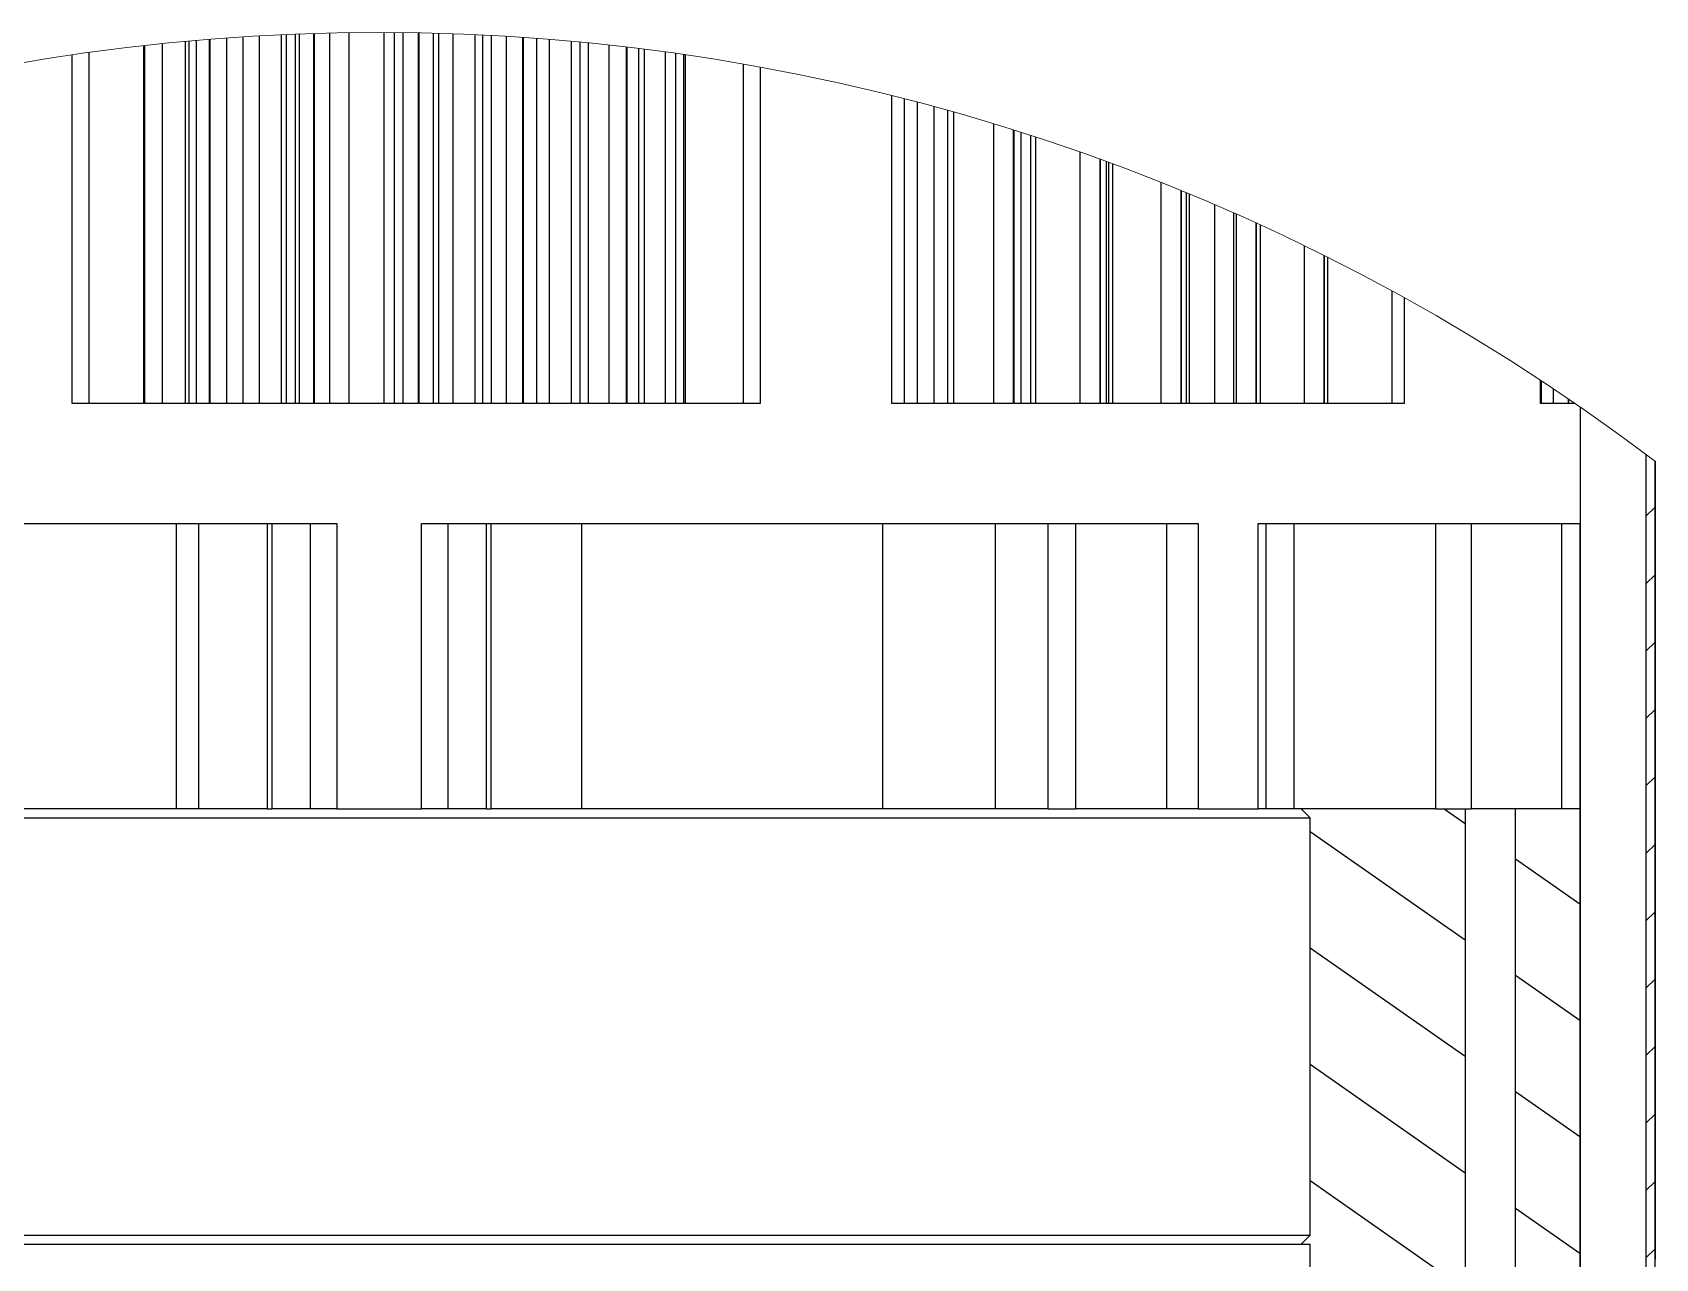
# Model space of a CAD drawing. Header units: millimetres. Extents: x 2 to 1187, y 2 to 839.
# Drawn here: x 618.3 to 672.3, y 433.9 to 474.8 of the extents above; entities that cross this region are included whole.
import ezdxf

# ---------------------------------------------------------------- set-up
doc = ezdxf.new("R2010")
doc.units = ezdxf.units.MM

# ---------------------------------------------------------------- blocks, each defined once
blk = doc.blocks.new('SW_HATCH_3')
at = {"color": 0, "linetype": 'Continuous', "lineweight": 18}
for p, q in [((-14.144, 39.738), (-13.843, 40.038)), ((-14.144, 37.493), (-13.843, 37.793)), ((-14.144, 35.248), (-13.843, 35.548)), ((-14.144, 33.003), (-13.843, 33.303)), ((-14.144, 30.758), (-13.843, 31.058)), ((-14.144, 28.513), (-13.843, 28.813)), ((-14.144, 26.268), (-13.843, 26.568)), ((-14.144, 24.023), (-13.843, 24.323)), ((-14.144, 21.778), (-13.843, 22.078)), ((-14.144, 19.532), (-13.843, 19.833)), ((-14.144, 17.287), (-13.843, 17.588)), ((-14.144, 15.042), (-13.843, 15.342))]:
    blk.add_line(p, q, dxfattribs=at)

msp = doc.modelspace()

# ---------------------------------------------------------------- hatches: boundary and pattern name
h = msp.add_hatch()
h.set_pattern_fill('ANSI31', color=256, angle=100)
edge = h.paths.add_edge_path()
edge.add_spline(control_points=[(599.93467, 427.903206), (599.780514, 428.060253), (599.555403, 428.289585), (599.284935, 428.578564), (599.171479, 428.712633), (599.123466, 428.76937)], knot_values=[0, 0, 0, 0, 0.556181895, 0.812179489, 1, 1, 1, 1], degree=3, periodic=0)
edge.add_spline(control_points=[(599.123466, 428.76937), (599.092537, 428.799074), (599.052258, 428.837758), (599.049606, 428.890878), (599.04899, 428.903208)], knot_values=[0, 0, 0, 0, 0.76787542, 1, 1, 1, 1], degree=3, periodic=0)
edge.add_line((599.04899, 428.903208), (599.04899, 429.703211))
edge.add_line((599.04899, 429.703211), (598.81262, 429.703211))
edge.add_line((598.81262, 429.703211), (598.81262, 434.403208))
edge.add_line((598.81262, 434.403208), (599.112618, 434.403208))
edge.add_line((599.112618, 434.403208), (598.81262, 434.703206))
edge.add_line((598.81262, 434.703206), (598.81262, 448.60321))
edge.add_line((598.81262, 448.60321), (599.112618, 448.903208))
edge.add_line((599.112618, 448.903208), (597.031544, 448.903208))
edge.add_line((597.031544, 448.903208), (594.637076, 448.903208))
edge.add_line((594.637076, 448.903208), (593.451987, 448.903208))
edge.add_line((593.451987, 448.903208), (590.446125, 448.903208))
edge.add_line((590.446125, 448.903208), (589.831906, 448.903208))
edge.add_line((589.831906, 448.903208), (589.831906, 421.903207))
edge.add_line((589.831906, 421.903207), (612.312618, 421.903209))
edge.add_line((612.312618, 421.903209), (612.312618, 426.903208))
edge.add_line((612.312618, 426.903208), (609.312619, 426.903208))
edge.add_line((609.312619, 426.903208), (608.812618, 427.403209))
edge.add_line((608.812618, 427.403209), (621.479827, 427.403209))
edge.add_line((621.479827, 427.403209), (650.812614, 427.403209))
edge.add_line((650.812614, 427.403209), (650.31262, 426.903208))
edge.add_line((650.31262, 426.903208), (647.312614, 426.903208))
edge.add_line((647.312614, 426.903208), (647.312614, 421.903209))
edge.add_line((647.312614, 421.903209), (652.278307, 421.903209))
edge.add_line((652.278307, 421.903209), (665.971506, 421.903209))
edge.add_line((665.971506, 421.903209), (665.971506, 448.903208))
edge.add_line((665.971506, 448.903208), (664.988148, 448.903208))
edge.add_line((664.988148, 448.903208), (660.512614, 448.903208))
edge.add_line((660.512614, 448.903208), (660.812619, 448.60321))
edge.add_line((660.812619, 448.60321), (660.812619, 434.703206))
edge.add_line((660.812619, 434.703206), (660.512614, 434.403208))
edge.add_line((660.512614, 434.403208), (660.812619, 434.403208))
edge.add_line((660.812619, 434.403208), (660.812619, 429.703211))
edge.add_line((660.812619, 429.703211), (660.662624, 429.703211))
edge.add_line((660.662624, 429.703211), (660.662624, 429.503207))
edge.add_line((660.662624, 429.503207), (660.634759, 429.220327))
edge.add_line((660.634759, 429.220327), (660.583872, 429.031854))
edge.add_line((660.583872, 429.031854), (660.583872, 428.903208))
edge.add_line((660.583872, 428.903208), (660.576242, 428.903208))
edge.add_spline(control_points=[(660.576242, 428.903208), (660.577484, 428.894415), (660.583211, 428.853875), (660.509674, 428.78949), (660.432092, 428.679562), (660.257826, 428.493184), (660.012101, 428.228085), (659.801052, 428.014844), (659.690562, 427.903206)], knot_values=[0, 0, 0, 0, 0.019296599, 0.088963978, 0.189495352, 0.331776978, 0.650166108, 1, 1, 1, 1], degree=3, periodic=0)
edge.add_line((659.690562, 427.903206), (657.349768, 427.903206))
edge.add_line((657.349768, 427.903206), (652.851093, 427.903206))
edge.add_line((652.851093, 427.903206), (652.535516, 427.903206))
edge.add_line((652.535516, 427.903206), (650.841686, 427.903206))
edge.add_line((650.841686, 427.903206), (649.016055, 427.903206))
edge.add_line((649.016055, 427.903206), (632.515985, 427.903206))
edge.add_line((632.515985, 427.903206), (631.042692, 427.903206))
edge.add_line((631.042692, 427.903206), (627.114955, 427.903206))
edge.add_line((627.114955, 427.903206), (627.109247, 427.903206))
edge.add_line((627.109247, 427.903206), (610.597286, 427.903206))
edge.add_line((610.597286, 427.903206), (607.089724, 427.903206))
edge.add_line((607.089724, 427.903206), (606.774147, 427.903206))
edge.add_line((606.774147, 427.903206), (599.93467, 427.903206))
h = msp.add_hatch()
h.set_pattern_fill('ANSI31', color=256, angle=100)
h.paths.add_polyline_path([(667.653727, 421.903209), (669.793326, 421.903209), (669.793326, 431.603206), (669.793326, 448.903208), (669.179115, 448.903208), (667.653727, 448.903208)])

# ---------------------------------------------------------------- linework, layer by layer
at = {"color": 7, "linetype": 'Continuous', "lineweight": 25}
for p, q in [((624.148416, 474.525181), (624.148416, 462.403205)), ((624.182048, 462.403205), (624.182048, 474.527893)), ((624.735984, 462.403205), (624.735984, 474.57016)), ((625.283125, 462.403205), (625.283125, 474.607592)), ((625.820625, 474.640203), (625.820625, 462.403205)), ((626.562777, 462.403205), (626.562777, 474.678439)), ((626.717257, 474.685413), (626.717257, 462.403205)), ((627.017918, 474.698005), (627.017918, 462.403205)), ((627.149406, 474.703108), (627.149406, 462.403205)), ((627.621072, 474.719395), (627.621072, 462.403205)), ((627.655002, 462.403205), (627.655002, 474.720438)), ((628.171834, 462.403205), (628.171834, 474.734393)), ((628.798592, 474.746225), (628.798592, 462.403205)), ((629.98386, 462.403205), (629.98386, 474.753318)), ((630.308765, 474.751775), (630.308765, 462.403205)), ((630.602273, 474.749101), (630.602273, 462.403205)), ((631.110403, 474.741561), (631.110403, 462.403205)), ((631.144363, 462.403205), (631.144363, 474.740927)), ((631.626013, 462.403205), (631.626013, 474.730161)), ((631.80365, 462.403205), (631.80365, 474.725356)), ((632.268745, 474.710648), (632.268745, 462.403205)), ((633.012298, 462.403205), (633.012298, 474.680742)), ((633.253935, 474.669327), (633.253935, 462.403205)), ((633.541721, 474.654642), (633.541721, 462.403205)), ((634.043965, 474.626188), (634.04398, 462.403205)), ((634.589869, 474.591171), (634.589869, 462.403205)), ((634.62359, 462.403205), (634.62359, 474.588868)), ((635.063457, 462.403205), (635.063457, 474.557338)), ((635.477054, 474.525166), (635.477054, 462.403205)), ((619.58659, 462.403205), (619.58659, 474.006509)), ((620.151374, 462.403205), (620.151374, 474.087124)), ((621.973205, 462.403205), (621.973205, 474.315469)), ((622.014049, 462.403205), (622.014049, 474.320037)), ((622.591528, 474.382025), (622.591528, 462.403205)), ((623.362842, 462.403205), (623.362842, 474.457306)), ((623.474079, 474.467461), (623.474079, 462.403205)), ((623.719218, 474.489202), (623.719218, 462.403205)), ((636.212814, 462.403205), (636.212814, 474.461858)), ((636.497694, 474.435252), (636.497694, 462.403205)), ((636.77344, 474.408386), (636.77344, 462.403205)), ((637.456062, 474.337165), (637.456062, 462.403205)), ((638.032961, 474.27172), (638.032961, 462.403205)), ((638.066205, 462.403205), (638.066205, 474.267801)), ((638.463038, 462.403205), (638.463038, 474.219782)), ((638.64224, 474.197355), (638.64224, 462.403205)), ((639.351505, 462.403205), (639.351505, 474.103977)), ((639.678809, 474.058409), (639.678809, 462.403205)), ((639.950293, 474.019428), (639.950293, 462.403205)), ((640.000018, 474.012171), (640.000018, 462.403205)), ((641.938749, 473.700804), (641.938749, 462.403205)), ((642.503369, 473.599655), (642.503369, 462.403205)), ((646.887603, 462.403205), (646.887603, 472.650391)), ((647.309589, 462.403205), (647.309589, 472.543446)), ((647.732767, 462.403205), (647.732767, 472.433408)), ((648.290816, 462.403205), (648.290816, 472.283987)), ((648.738924, 472.160441), (648.738924, 462.403205)), ((648.931789, 472.10629), (648.931789, 462.403205)), ((650.270808, 471.713861), (650.270808, 462.403205)), ((650.926012, 471.511272), (650.926012, 462.403205)), ((650.95486, 462.403205), (650.95486, 471.502197)), ((651.190582, 462.403205), (651.190582, 471.427483)), ((651.49923, 471.328278), (651.49923, 462.403205)), ((651.663485, 471.274843), (651.663485, 462.403205)), ((653.144094, 470.772882), (653.144094, 462.403205)), ((653.806689, 470.536274), (653.806689, 462.403205)), ((653.833854, 462.403205), (653.833854, 470.526417)), ((654.033589, 462.403205), (654.033589, 470.453535)), ((654.095995, 470.430617), (654.095995, 462.403205)), ((654.228884, 470.381608), (654.228884, 462.403205)), ((655.839819, 469.763038), (655.839819, 462.403205)), ((656.504753, 469.494378), (656.504753, 462.403205)), ((656.53004, 462.403205), (656.53004, 469.484006)), ((656.696069, 462.403205), (656.696069, 469.415617)), ((656.787234, 469.37785), (656.787234, 462.403205)), ((657.634365, 462.403205), (657.634365, 469.019738)), ((658.264267, 468.744931), (658.264267, 462.403205)), ((658.350351, 468.706806), (658.350351, 462.403205)), ((658.999669, 468.414773), (658.999669, 462.403205)), ((659.0229, 462.403205), (659.0229, 468.404179)), ((659.157771, 462.403205), (659.157771, 468.342466)), ((660.61801, 467.65205), (660.61801, 462.403205)), ((661.272469, 467.329164), (661.272469, 462.403205)), ((661.293435, 462.403205), (661.293435, 467.318681)), ((661.399934, 462.403205), (661.399934, 467.26529)), ((663.528386, 466.150125), (663.528386, 462.403205)), ((663.947138, 465.919678), (663.947138, 462.403205)), ((668.483379, 462.403205), (668.483379, 463.174795)), ((668.516609, 462.403205), (668.516609, 463.15292)), ((668.901536, 462.897581), (668.901536, 462.403205)), ((624.148416, 462.403205), (619.58659, 462.403205)), ((627.621072, 462.403205), (624.182048, 462.403205)), ((631.110403, 462.403205), (627.655002, 462.403205)), ((634.589869, 462.403205), (631.144363, 462.403205)), ((638.032961, 462.403205), (634.62359, 462.403205)), ((642.503369, 462.403205), (638.066205, 462.403205)), ((650.926012, 462.403205), (646.887603, 462.403205)), ((653.806689, 462.403205), (650.95486, 462.403205)), ((656.504753, 462.403205), (653.833854, 462.403205)), ((658.999669, 462.403205), (656.53004, 462.403205)), ((661.272469, 462.403205), (659.0229, 462.403205)), ((663.947138, 462.403205), (661.293435, 462.403205)), ((669.409546, 462.403205), (668.483379, 462.403205)), ((669.409546, 462.554989), (669.409546, 462.403205)), ((669.414344, 462.403205), (669.414344, 462.551718)), ((669.631603, 462.403205), (669.414344, 462.403205)), ((669.419321, 462.403205), (669.419321, 462.548328)), ((669.812623, 448.903208), (669.812623, 462.278542)), ((671.994331, 460.708683), (671.994331, 431.603206)), ((672.294471, 460.48264), (672.294471, 431.903211)), ((672.31262, 433.903207), (672.31262, 460.468886)), ((613.940629, 458.403205), (628.402623, 458.403205)), ((623.070317, 448.903208), (623.070317, 458.403205)), ((623.793113, 458.403205), (623.793113, 448.903208)), ((626.082453, 458.403205), (626.082453, 448.903208)), ((626.241448, 458.403205), (626.241448, 448.903208)), ((627.51736, 458.403205), (627.51736, 448.903208)), ((628.402623, 458.403205), (628.402623, 448.903208)), ((631.222624, 458.403205), (657.082292, 458.403205)), ((631.222624, 448.903208), (631.222624, 458.403205)), ((632.107872, 448.903208), (632.107872, 458.403205)), ((633.383784, 448.903208), (633.383784, 458.403205)), ((633.542779, 448.903208), (633.542779, 458.403205)), ((636.554915, 458.403205), (636.554915, 448.903208)), ((646.585542, 448.903208), (646.585527, 458.403205)), ((650.323111, 458.403205), (650.323111, 448.903208)), ((652.076963, 458.403205), (652.076963, 448.903208)), ((652.998272, 458.403205), (652.998272, 448.903208)), ((656.025934, 458.403205), (656.025949, 448.903208)), ((657.082292, 458.403205), (657.082292, 448.903208)), ((659.076336, 458.403205), (669.787753, 458.403205)), ((659.076336, 448.903208), (659.076336, 458.403205)), ((659.344736, 448.903208), (659.344736, 458.403205)), ((660.275403, 448.903208), (660.275403, 458.403205)), ((664.988148, 458.403205), (664.988148, 448.903208)), ((666.173252, 458.403205), (666.173252, 448.903208)), ((669.179115, 458.403205), (669.179115, 448.903208)), ((669.787753, 458.403205), (669.787753, 448.903208)), ((623.070317, 448.903208), (613.039705, 448.903208)), ((617.511827, 448.60321), (660.812619, 448.60321)), ((623.793113, 448.903208), (623.070317, 448.903208)), ((626.082453, 448.903208), (623.793113, 448.903208)), ((626.082453, 448.903208), (626.241448, 448.903208)), ((627.51736, 448.903208), (626.241448, 448.903208)), ((628.402623, 448.903208), (627.51736, 448.903208)), ((628.402623, 448.903208), (631.222624, 448.903208)), ((632.107872, 448.903208), (631.222624, 448.903208)), ((633.383784, 448.903208), (632.107872, 448.903208)), ((633.383784, 448.903208), (633.542779, 448.903208)), ((636.554915, 448.903208), (633.542779, 448.903208)), ((646.585542, 448.903208), (636.554915, 448.903208)), ((650.323111, 448.903208), (646.585542, 448.903208)), ((652.076963, 448.903208), (650.323111, 448.903208)), ((652.076963, 448.903208), (652.998272, 448.903208)), ((656.025949, 448.903208), (652.998272, 448.903208)), ((657.082292, 448.903208), (656.025949, 448.903208)), ((657.082292, 448.903208), (659.076336, 448.903208)), ((659.344736, 448.903208), (659.076336, 448.903208)), ((660.275403, 448.903208), (659.344736, 448.903208)), ((664.988148, 448.903208), (660.275403, 448.903208)), ((660.812619, 448.60321), (660.512614, 448.903208)), ((660.812619, 434.703206), (660.812619, 448.60321)), ((664.988148, 448.903208), (666.173252, 448.903208)), ((665.971506, 448.903208), (665.971506, 421.903209)), ((669.179115, 448.903208), (666.173252, 448.903208)), ((667.653727, 421.903209), (667.653727, 448.903208)), ((669.787753, 448.903208), (669.179115, 448.903208)), ((669.787753, 448.903208), (669.812623, 448.903208)), ((669.793326, 448.903208), (669.793326, 421.903209)), ((669.812623, 448.903208), (669.793326, 448.903208)), ((669.812623, 431.603206), (669.812623, 448.903208)), ((617.511827, 434.703206), (660.812619, 434.703206)), ((660.512614, 434.403208), (660.812619, 434.703206)), ((617.511827, 434.403208), (660.812619, 434.403208)), ((660.812619, 429.703211), (660.812619, 434.403208))]:
    msp.add_line(p, q, dxfattribs=at)
at = {"color": 7, "linetype": 'Continuous', "lineweight": 18}
msp.add_arc((629.812615, 404.387708), 70.365822, 52.8440551, 127.15593485, dxfattribs=at)

# ---------------------------------------------------------------- block references
msp.add_blockref('SW_HATCH_3', (686.137858, 418.903207), dxfattribs=at)

doc.saveas('drawing.dxf')
